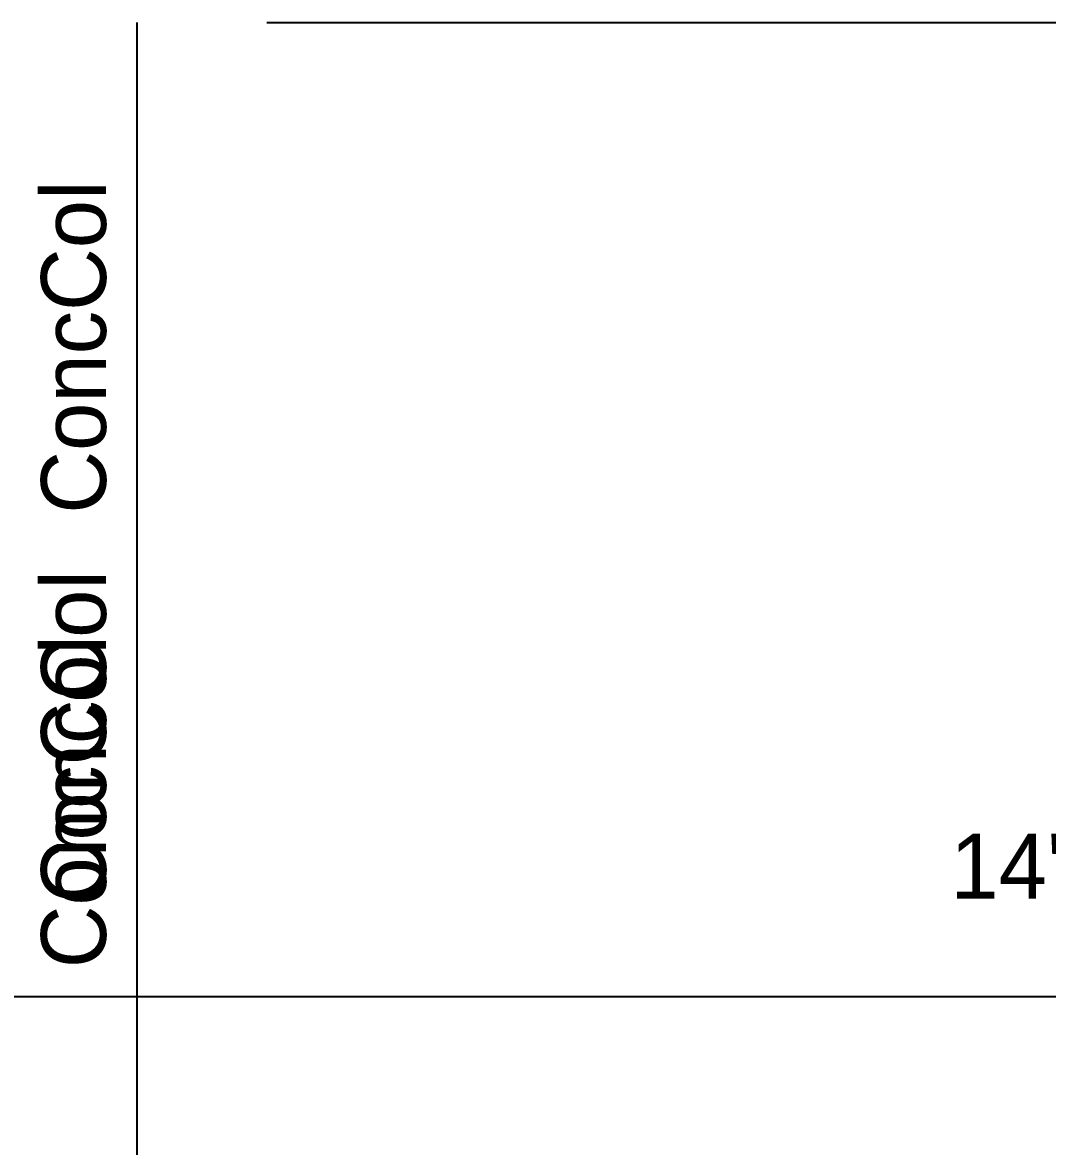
# Model space of a CAD drawing. Extents: x -38 to 2998, y -195 to 11529.
# Drawn here: x 563.4 to 658.1, y -103.9 to 0 of the extents above; entities that cross this region are included whole.
import ezdxf
from ezdxf.enums import TextEntityAlignment as Align

# ---------------------------------------------------------------- set-up
doc = ezdxf.new("R2010")
doc.units = 0
doc.header["$MEASUREMENT"] = 0
doc.layers.get('0').update_dxf_attribs({"linetype": 'CONTINUOUS'})
for name, color, linetype in [('CENTERLINES', 7, 'CONTINUOUS'), ('DIMENSIONS', 4, 'CONTINUOUS'), ('TEXT', 5, 'CONTINUOUS')]:
    doc.layers.add(name, color=color, linetype=linetype)
doc.dimstyles.get("Standard").update_dxf_attribs({"dimtxt": 0.18, "dimasz": 0.18, "dimexe": 0.18, "dimexo": 0.0625, "dimgap": 0.09, "dimtad": 0, "dimtih": 1, "dimtoh": 1, "dimdec": 4, "dimzin": 0, "dimtxsty": 'STANDARD', "dimcen": 0.09, "dimazin": 3, "dimtfac": 1, "dimtdec": 4, "dimtofl": 0, "dimtmove": 0, "dimatfit": 3, "dimtolj": 1, "dimtzin": 0})

# ---------------------------------------------------------------- blocks, each defined once
blk = doc.blocks.new('*D9446')
at = {"color": 1, "linetype": 'BYBLOCK'}
for points in [[(407.73, -85.23), (406.67, -86.29), (399.25, -93.71), (398.19, -94.77)], [(578.73, -85.23), (577.67, -86.29), (570.25, -93.71), (569.19, -94.77)]]:
    blk.add_solid(points, dxfattribs=at)
at = {"layer": 'DIMENSIONS', "color": 9, "linetype": 'BYBLOCK'}
for p, q in [((402.96, -90), (402.96, -72)), ((573.96, -90), (573.96, -72))]:
    blk.add_line(p, q, dxfattribs=at)
at = {"layer": 'DIMENSIONS', "color": 0, "linetype": 'BYBLOCK'}
blk.add_line((402.96, -90), (573.96, -90), dxfattribs=at)
at = {"layer": 'DIMENSIONS', "color": 0, "linetype": 'BYBLOCK', "insert": (488.46, -78), "char_height": 6, "attachment_point": 5}
blk.add_mtext("\\A1; 14' -3''", dxfattribs=at)
blk = doc.blocks.new('*D9447')
at = {"color": 1, "linetype": 'BYBLOCK'}
for points in [[(578.73, -85.23), (577.67, -86.29), (570.25, -93.71), (569.19, -94.77)], [(749.73, -85.23), (748.67, -86.29), (741.25, -93.71), (740.19, -94.77)]]:
    blk.add_solid(points, dxfattribs=at)
at = {"layer": 'DIMENSIONS', "color": 9, "linetype": 'BYBLOCK'}
for p, q in [((573.96, -90), (573.96, -72)), ((744.96, -90), (744.96, -72))]:
    blk.add_line(p, q, dxfattribs=at)
at = {"layer": 'DIMENSIONS', "color": 0, "linetype": 'BYBLOCK'}
blk.add_line((573.96, -90), (744.96, -90), dxfattribs=at)
at = {"layer": 'DIMENSIONS', "color": 0, "linetype": 'BYBLOCK', "insert": (659.46, -78), "char_height": 6, "attachment_point": 5}
blk.add_mtext("\\A1; 14' -3''", dxfattribs=at)

msp = doc.modelspace()

# ---------------------------------------------------------------- linework, layer by layer
at = {"layer": 'CENTERLINES', "color": 0, "linetype": 'CONTINUOUS'}
for p, q in [((573.96, -144), (573.96, 0)), ((573.96, -132), (573.96, 0)), ((573.96, -132), (573.96, 0)), ((573.96, -132), (573.96, 0)), ((573.96, -60), (573.96, 0)), ((585.96, 0), (732.96, 0)), ((585.96, 0), (732.96, 0)), ((585.96, 0), (732.96, 0)), ((585.96, 0), (732.96, 0)), ((585.96, 0), (732.96, 0))]:
    msp.add_line(p, q, dxfattribs=at)

# ---------------------------------------------------------------- texts
at = {"layer": 'TEXT', "color": 0}
for p in [(567.96, -30), (567.96, -66), (567.96, -66), (567.96, -66), (567.96, -72)]:
    msp.add_text('ConcCol', height=6, rotation=90, dxfattribs=at).set_placement(p, align=Align.MIDDLE)

# ---------------------------------------------------------------- dimensions: what is measured, and where the dimension line sits
at = {"layer": 'DIMENSIONS'}
for base, p1, p2, picture, middle in [((573.96, -90), (402.96, -102), (573.96, -102), '*D9446', (488.46, -102)), ((744.96, -90), (573.96, -102), (744.96, -102), '*D9447', (659.46, -102))]:
    dim = msp.add_linear_dim(base=base, p1=p1, p2=p2, dimstyle='STANDARD', dxfattribs=at)
    dim.commit()
    dim.dimension.update_dxf_attribs({"geometry": picture, "text_midpoint": middle})

doc.saveas('drawing.dxf')
